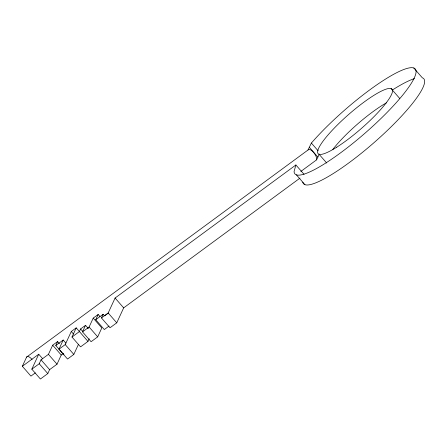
<?xml version="1.0" encoding="UTF-8"?>
<svg xmlns="http://www.w3.org/2000/svg" width="447" height="447" viewBox="0 0 447 447"><rect width="100%" height="100%" fill="white"/><g stroke="black" fill="none" stroke-linecap="round" stroke-linejoin="round"><path stroke-width="0.67" d="M304.021 174.291L295.892 164.971L294.081 171.508A79.829 15.394 -41.1 0 0 371.653 127.266A79.829 15.394 -41.1 0 0 407.485 68.302A79.829 15.394 -41.1 0 0 311.369 143.068L307.989 150.03L26.58 357.119L22.35 366.272L30.932 376.111L35.302 372.893M63.446 353.415L61.25 355.03L57.015 364.193L49.611 369.641L47.795 373.569L40.409 379.006L31.826 369.166L38.738 354.214L42.8 358.874M31.826 369.166L39.213 363.735L41.029 359.807L48.432 354.354L52.668 345.19L57.607 341.558L59.412 343.626M63.921 354.806L55.791 345.486L57.607 341.558M78.421 344.447L73.811 354.426L67.542 359.036L58.959 349.202L63.195 340.033L65.905 343.14M58.959 349.202L65.228 344.587L71.28 331.495L76.219 327.863L87.97 341.413L80.561 346.866L71.984 337.027L76.219 327.863M88.243 328.433L85.533 325.327L80.6 328.958L79.387 331.579L71.984 337.027M99.966 316.549L98.156 314.476L93.222 318.108L101.804 327.947L97.686 336.859L91.093 341.709L82.511 331.87L85.533 325.327M82.511 331.87L89.104 327.02L93.222 318.108M109.079 326.047L104.319 329.551L95.736 319.711L98.156 314.476M87.97 341.413L89.176 338.792M299.982 178.113L123.668 307.866L116.756 322.818L110.029 327.774L101.447 317.934L103.14 314.263L104.497 315.817M101.447 317.934L108.174 312.984L115.086 298.026L295.892 164.971M300.848 171.441L316.571 159.864L319.354 154.098M22.35 366.272L38.738 354.214M55.791 345.486L63.195 340.033M95.736 319.711L103.14 314.263M87.4 328.517L88.523 327.69M104.81 315.699L108.18 313.224M413.777 67.994L422.359 77.834A79.829 15.394 -41.1 0 1 373.737 142.889A79.829 15.394 -41.1 0 1 302.759 182.141M391.119 88.618L399.702 98.452M311.369 143.068L318.147 150.835M319.029 154.221L326.712 163.026M309.285 147.231L317.867 157.07M296.372 174.844L304.955 184.678M115.086 298.026L123.668 307.866M108.174 312.984L116.756 322.818M89.104 327.02L97.686 336.859M80.6 328.958L82.857 331.545M71.28 331.495L73.537 334.082M65.228 344.587L73.811 354.426M52.668 345.19L61.25 355.03M48.432 354.354L57.015 364.193M41.029 359.807L49.611 369.641M39.213 363.735L47.795 373.569M392.377 90.026A79.829 15.394 -41.1 0 1 414.486 78.599M332.819 149.427A49.014 9.448 -41.1 0 1 386.359 102.871M26.58 357.119A6.655 2.581 53.7 0 1 32.078 359.422M307.989 150.03A6.655 2.581 53.7 0 1 313.492 152.326A6.655 2.581 53.7 0 1 316.571 159.864M336.787 147.152A49.014 9.448 -41.1 0 0 392.527 90.663A49.014 9.448 -41.1 0 0 335.915 126.44A49.014 9.448 -41.1 0 0 336.787 147.152"/></g></svg>
